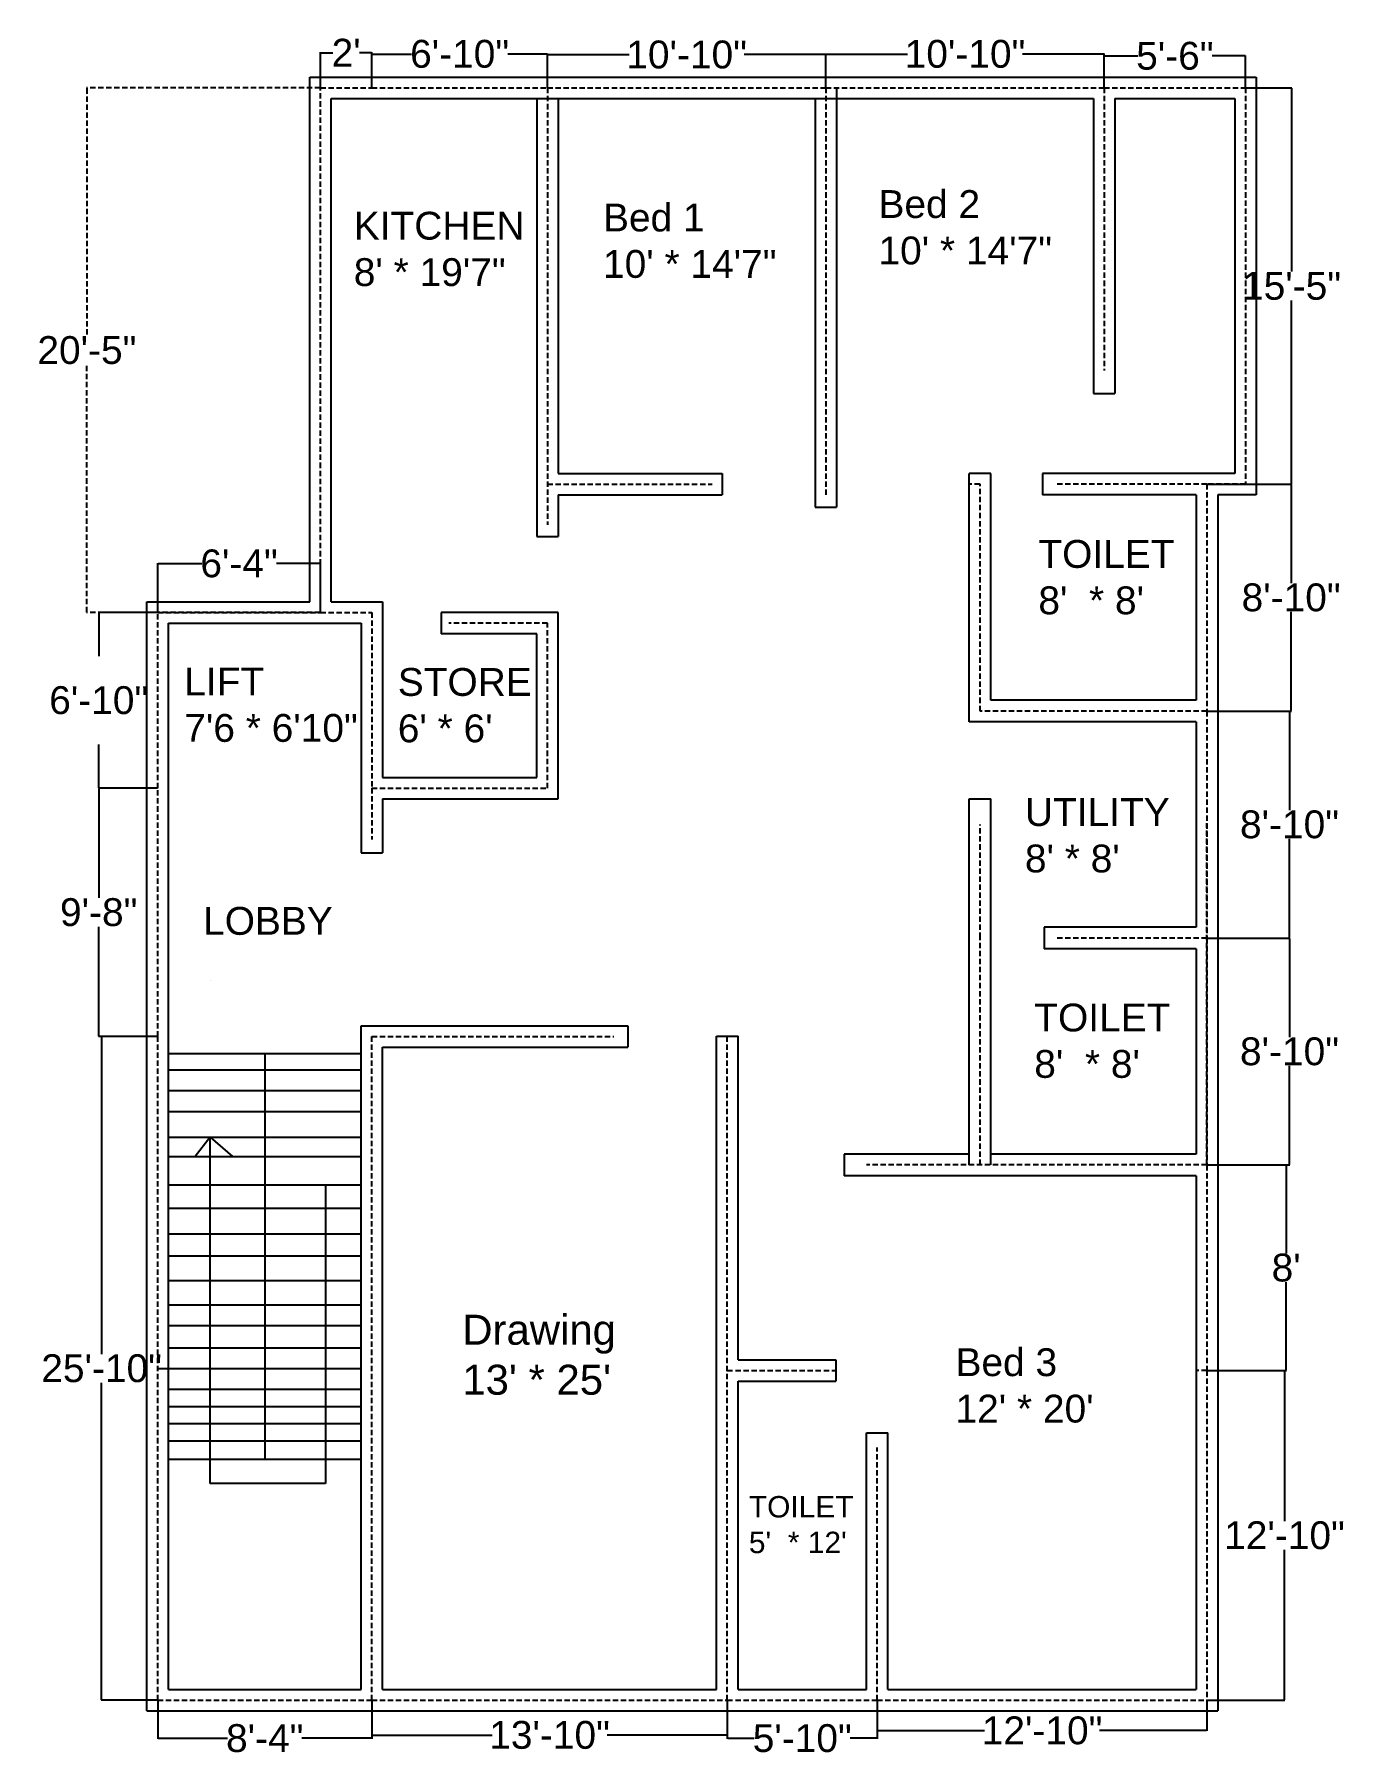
# Model space of a CAD drawing. Header units: feet. Extents: x 1021 to 1635, y 56 to 860.
import ezdxf

# ---------------------------------------------------------------- set-up
doc = ezdxf.new("R2010")
doc.units = ezdxf.units.FT
doc.header["$LTSCALE"] = 10
doc.header["$MEASUREMENT"] = 0
doc.linetypes.add('DASHED2', pattern=[0.375, 0.25, -0.125])
doc.styles.get("Standard").update_dxf_attribs({"font": 'arial.ttf'})
doc.dimstyles.get("Standard").update_dxf_attribs({"dimtxt": 0.18, "dimasz": 0.18, "dimexe": 0.18, "dimexo": 0.0625, "dimgap": 0.09, "dimtad": 0, "dimtih": 1, "dimtoh": 1, "dimdec": 0, "dimzin": 0, "dimdsep": 46, "dimlunit": 4, "dimtxsty": 'Standard', "dimcen": 0.09, "dimadec": 0, "dimazin": 0, "dimtfac": 31, "dimtdec": 0, "dimtofl": 0, "dimtmove": 0, "dimatfit": 3, "dimfxl": 1, "dimtolj": 1, "dimtzin": 0, "dimarcsym": 0})

# ---------------------------------------------------------------- blocks, each defined once
blk = doc.blocks.new('*D20')
at = {"color": 0, "linetype": 'Continuous', "lineweight": -2, "transparency": 16777216}
for p, q in [((1414.93, 81.77), (1414.93, 67.52)), ((1568.93, 81.77), (1568.93, 67.52)), ((1415.11, 67.7), (1465.07, 67.7)), ((1568.75, 67.7), (1518.79, 67.7))]:
    blk.add_line(p, q, dxfattribs=at)
at = {"color": 0, "linetype": 'Continuous', "transparency": 16777216}
for points in [[(1415.11, 67.73), (1415.11, 67.67), (1414.93, 67.7)], [(1568.75, 67.73), (1568.75, 67.67), (1568.93, 67.7)]]:
    blk.add_solid(points, dxfattribs=at)
at = {"layer": 'Defpoints', "color": 0, "linetype": 'Continuous', "transparency": 16777216}
for p in [(1414.93, 81.84), (1568.93, 81.84), (1414.93, 67.7)]:
    blk.add_point(p, dxfattribs=at)
at = {"color": 0, "linetype": 'Continuous', "transparency": 16777216, "insert": (1491.93, 67.7), "char_height": 13, "attachment_point": 5}
blk.add_mtext('\\A1;12\'-10"', dxfattribs=at)
blk = doc.blocks.new('*D21')
at = {"color": 0, "linetype": 'Continuous', "lineweight": -2, "transparency": 16777216}
for p, q in [((1344.93, 81.77), (1344.93, 63.91)), ((1414.93, 81.77), (1414.93, 63.91)), ((1345.11, 64.09), (1357.51, 64.09)), ((1414.75, 64.09), (1402.35, 64.09))]:
    blk.add_line(p, q, dxfattribs=at)
at = {"color": 0, "linetype": 'Continuous', "transparency": 16777216}
for points in [[(1345.11, 64.12), (1345.11, 64.06), (1344.93, 64.09)], [(1414.75, 64.12), (1414.75, 64.06), (1414.93, 64.09)]]:
    blk.add_solid(points, dxfattribs=at)
at = {"layer": 'Defpoints', "color": 0, "linetype": 'Continuous', "transparency": 16777216}
for p in [(1344.93, 81.84), (1414.93, 81.84), (1344.93, 64.09)]:
    blk.add_point(p, dxfattribs=at)
at = {"color": 0, "linetype": 'Continuous', "transparency": 16777216, "insert": (1379.93, 64.09), "char_height": 13, "attachment_point": 5}
blk.add_mtext('\\A1;5\'-10"', dxfattribs=at)
blk = doc.blocks.new('*D22')
at = {"color": 0, "linetype": 'Continuous', "lineweight": -2, "transparency": 16777216}
for p, q in [((1178.93, 81.77), (1178.93, 65.42)), ((1344.93, 81.77), (1344.93, 65.42)), ((1179.11, 65.6), (1235.07, 65.6)), ((1344.75, 65.6), (1288.79, 65.6))]:
    blk.add_line(p, q, dxfattribs=at)
at = {"color": 0, "linetype": 'Continuous', "transparency": 16777216}
for points in [[(1179.11, 65.63), (1179.11, 65.57), (1178.93, 65.6)], [(1344.75, 65.63), (1344.75, 65.57), (1344.93, 65.6)]]:
    blk.add_solid(points, dxfattribs=at)
at = {"layer": 'Defpoints', "color": 0, "linetype": 'Continuous', "transparency": 16777216}
for p in [(1178.93, 81.84), (1344.93, 81.84), (1178.93, 65.6)]:
    blk.add_point(p, dxfattribs=at)
at = {"color": 0, "linetype": 'Continuous', "transparency": 16777216, "insert": (1261.93, 65.6), "char_height": 13, "attachment_point": 5}
blk.add_mtext('\\A1;13\'-10"', dxfattribs=at)
blk = doc.blocks.new('*D23')
at = {"color": 0, "linetype": 'Continuous', "lineweight": -2, "transparency": 16777216}
for p, q in [((1078.93, 81.77), (1078.93, 63.91)), ((1178.93, 81.77), (1178.93, 63.91)), ((1079.11, 64.09), (1111.55, 64.09)), ((1178.75, 64.09), (1146.31, 64.09))]:
    blk.add_line(p, q, dxfattribs=at)
at = {"color": 0, "linetype": 'Continuous', "transparency": 16777216}
for points in [[(1079.11, 64.12), (1079.11, 64.06), (1078.93, 64.09)], [(1178.75, 64.12), (1178.75, 64.06), (1178.93, 64.09)]]:
    blk.add_solid(points, dxfattribs=at)
at = {"layer": 'Defpoints', "color": 0, "linetype": 'Continuous', "transparency": 16777216}
for p in [(1078.93, 81.84), (1178.93, 81.84), (1078.93, 64.09)]:
    blk.add_point(p, dxfattribs=at)
at = {"color": 0, "linetype": 'Continuous', "transparency": 16777216, "insert": (1128.93, 64.09), "char_height": 13, "attachment_point": 5}
blk.add_mtext('\\A1;8\'-4"', dxfattribs=at)
blk = doc.blocks.new('*D24')
at = {"color": 0, "linetype": 'Continuous', "lineweight": -2, "transparency": 16777216}
for p, q in [((1078.87, 391.84), (1052.58, 391.84)), ((1052.76, 391.66), (1052.76, 243.56)), ((1052.76, 82.02), (1052.76, 230.11)), ((1078.87, 81.84), (1052.58, 81.84))]:
    blk.add_line(p, q, dxfattribs=at)
at = {"color": 0, "linetype": 'Continuous', "transparency": 16777216}
for points in [[(1052.73, 391.66), (1052.79, 391.66), (1052.76, 391.84)], [(1052.73, 82.02), (1052.79, 82.02), (1052.76, 81.84)]]:
    blk.add_solid(points, dxfattribs=at)
at = {"layer": 'Defpoints', "color": 0, "linetype": 'Continuous', "transparency": 16777216}
for p in [(1052.76, 391.84), (1078.93, 391.84), (1078.93, 81.84)]:
    blk.add_point(p, dxfattribs=at)
at = {"color": 0, "linetype": 'Continuous', "transparency": 16777216, "insert": (1052.76, 236.84), "char_height": 13, "attachment_point": 5}
blk.add_mtext('\\A1;25\'-10"', dxfattribs=at)
blk = doc.blocks.new('*D25')
at = {"color": 0, "linetype": 'Continuous', "lineweight": -2, "transparency": 16777216}
for p, q in [((1078.87, 507.84), (1051.22, 507.84)), ((1051.4, 507.66), (1051.4, 456.56)), ((1051.4, 392.02), (1051.4, 443.11)), ((1078.87, 391.84), (1051.22, 391.84))]:
    blk.add_line(p, q, dxfattribs=at)
at = {"color": 0, "linetype": 'Continuous', "transparency": 16777216}
for points in [[(1051.37, 507.66), (1051.43, 507.66), (1051.4, 507.84)], [(1051.37, 392.02), (1051.43, 392.02), (1051.4, 391.84)]]:
    blk.add_solid(points, dxfattribs=at)
at = {"layer": 'Defpoints', "color": 0, "linetype": 'Continuous', "transparency": 16777216}
for p in [(1051.4, 507.84), (1078.93, 507.84), (1078.93, 391.84)]:
    blk.add_point(p, dxfattribs=at)
at = {"color": 0, "linetype": 'Continuous', "transparency": 16777216, "insert": (1051.4, 449.84), "char_height": 13, "attachment_point": 5}
blk.add_mtext('\\A1;9\'-8"', dxfattribs=at)
blk = doc.blocks.new('*D26')
at = {"color": 0, "linetype": 'Continuous', "lineweight": -2, "transparency": 16777216}
for p, q in [((1078.87, 589.84), (1051.22, 589.84)), ((1051.4, 589.66), (1051.4, 569.47)), ((1051.4, 508.02), (1051.4, 528.2)), ((1078.87, 507.84), (1051.22, 507.84))]:
    blk.add_line(p, q, dxfattribs=at)
at = {"color": 0, "linetype": 'Continuous', "transparency": 16777216}
for points in [[(1051.37, 589.66), (1051.43, 589.66), (1051.4, 589.84)], [(1051.37, 508.02), (1051.43, 508.02), (1051.4, 507.84)]]:
    blk.add_solid(points, dxfattribs=at)
at = {"layer": 'Defpoints', "color": 0, "linetype": 'Continuous', "transparency": 16777216}
for p in [(1051.4, 589.84), (1078.93, 589.84), (1078.93, 507.84)]:
    blk.add_point(p, dxfattribs=at)
at = {"color": 0, "linetype": 'Continuous', "transparency": 16777216, "insert": (1051.4, 548.84), "char_height": 13, "attachment_point": 5}
blk.add_mtext('\\A1;6\'-10"', dxfattribs=at)
blk = doc.blocks.new('*D27')
at = {"color": 0, "linetype": 'DASHED2', "lineweight": -2, "transparency": 16777216}
for p, q in [((1154.87, 834.84), (1045.71, 834.84)), ((1045.89, 834.66), (1045.89, 719.06)), ((1045.89, 590.02), (1045.89, 705.61)), ((1154.87, 589.84), (1045.71, 589.84))]:
    blk.add_line(p, q, dxfattribs=at)
at = {"color": 0, "linetype": 'DASHED2', "transparency": 16777216}
for points in [[(1045.86, 834.66), (1045.92, 834.66), (1045.89, 834.84)], [(1045.86, 590.02), (1045.92, 590.02), (1045.89, 589.84)]]:
    blk.add_solid(points, dxfattribs=at)
at = {"layer": 'Defpoints', "color": 0, "linetype": 'DASHED2', "transparency": 16777216}
for p in [(1045.89, 834.84), (1154.93, 834.84), (1154.93, 589.84)]:
    blk.add_point(p, dxfattribs=at)
at = {"color": 0, "linetype": 'DASHED2', "transparency": 16777216, "insert": (1045.89, 712.34), "char_height": 13, "attachment_point": 5}
blk.add_mtext('\\A1;20\'-5"', dxfattribs=at)
blk = doc.blocks.new('*D29')
at = {"color": 0, "linetype": 'Continuous', "lineweight": -2, "transparency": 16777216}
for p, q in [((1078.93, 589.9), (1078.93, 612.9)), ((1079.11, 612.72), (1099.53, 612.72)), ((1154.75, 612.72), (1134.34, 612.72)), ((1154.93, 589.9), (1154.93, 612.9))]:
    blk.add_line(p, q, dxfattribs=at)
at = {"color": 0, "linetype": 'Continuous', "transparency": 16777216}
for points in [[(1079.11, 612.75), (1079.11, 612.69), (1078.93, 612.72)], [(1154.75, 612.75), (1154.75, 612.69), (1154.93, 612.72)]]:
    blk.add_solid(points, dxfattribs=at)
at = {"layer": 'Defpoints', "color": 0, "linetype": 'Continuous', "transparency": 16777216}
for p in [(1154.93, 612.72), (1078.93, 589.84), (1154.93, 589.84)]:
    blk.add_point(p, dxfattribs=at)
at = {"color": 0, "linetype": 'Continuous', "transparency": 16777216, "insert": (1116.93, 612.72), "char_height": 13, "attachment_point": 5}
blk.add_mtext('\\A1;6\'-4"', dxfattribs=at)
blk = doc.blocks.new('*D30')
at = {"color": 0, "linetype": 'Continuous', "lineweight": -2, "transparency": 16777216}
for p, q in [((1154.93, 834.9), (1154.93, 851.47)), ((1155.11, 851.29), (1160.75, 851.29)), ((1178.75, 851.29), (1173.11, 851.29)), ((1178.93, 834.9), (1178.93, 851.47))]:
    blk.add_line(p, q, dxfattribs=at)
at = {"color": 0, "linetype": 'Continuous', "transparency": 16777216}
for points in [[(1155.11, 851.32), (1155.11, 851.26), (1154.93, 851.29)], [(1178.75, 851.32), (1178.75, 851.26), (1178.93, 851.29)]]:
    blk.add_solid(points, dxfattribs=at)
at = {"layer": 'Defpoints', "color": 0, "linetype": 'Continuous', "transparency": 16777216}
for p in [(1178.93, 851.29), (1154.93, 834.84), (1178.93, 834.84)]:
    blk.add_point(p, dxfattribs=at)
at = {"color": 0, "linetype": 'Continuous', "transparency": 16777216, "insert": (1166.93, 851.29), "char_height": 13, "attachment_point": 5}
blk.add_mtext("\\A1;2'", dxfattribs=at)
blk = doc.blocks.new('*D31')
at = {"color": 0, "linetype": 'Continuous', "lineweight": -2, "transparency": 16777216}
for p, q in [((1178.93, 834.9), (1178.93, 850.87)), ((1179.11, 850.69), (1197.48, 850.69)), ((1260.75, 850.69), (1242.39, 850.69)), ((1260.93, 834.9), (1260.93, 850.87))]:
    blk.add_line(p, q, dxfattribs=at)
at = {"color": 0, "linetype": 'Continuous', "transparency": 16777216}
for points in [[(1179.11, 850.72), (1179.11, 850.66), (1178.93, 850.69)], [(1260.75, 850.72), (1260.75, 850.66), (1260.93, 850.69)]]:
    blk.add_solid(points, dxfattribs=at)
at = {"layer": 'Defpoints', "color": 0, "linetype": 'Continuous', "transparency": 16777216}
for p in [(1260.93, 850.69), (1178.93, 834.84), (1260.93, 834.84)]:
    blk.add_point(p, dxfattribs=at)
at = {"color": 0, "linetype": 'Continuous', "transparency": 16777216, "insert": (1219.93, 850.69), "char_height": 13, "attachment_point": 5}
blk.add_mtext('\\A1;6\'-10"', dxfattribs=at)
blk = doc.blocks.new('*D32')
at = {"color": 0, "linetype": 'Continuous', "lineweight": -2, "transparency": 16777216}
for p, q in [((1260.93, 834.9), (1260.93, 850.56)), ((1261.11, 850.38), (1299.07, 850.38)), ((1390.75, 850.38), (1352.79, 850.38)), ((1390.93, 834.9), (1390.93, 850.56))]:
    blk.add_line(p, q, dxfattribs=at)
at = {"color": 0, "linetype": 'Continuous', "transparency": 16777216}
for points in [[(1261.11, 850.41), (1261.11, 850.35), (1260.93, 850.38)], [(1390.75, 850.41), (1390.75, 850.35), (1390.93, 850.38)]]:
    blk.add_solid(points, dxfattribs=at)
at = {"layer": 'Defpoints', "color": 0, "linetype": 'Continuous', "transparency": 16777216}
for p in [(1390.93, 850.38), (1260.93, 834.84), (1390.93, 834.84)]:
    blk.add_point(p, dxfattribs=at)
at = {"color": 0, "linetype": 'Continuous', "transparency": 16777216, "insert": (1325.93, 850.38), "char_height": 13, "attachment_point": 5}
blk.add_mtext('\\A1;10\'-10"', dxfattribs=at)
blk = doc.blocks.new('*D33')
at = {"color": 0, "linetype": 'Continuous', "lineweight": -2, "transparency": 16777216}
for p, q in [((1390.93, 834.9), (1390.93, 850.87)), ((1391.11, 850.69), (1429.07, 850.69)), ((1520.75, 850.69), (1482.79, 850.69)), ((1520.93, 834.9), (1520.93, 850.87))]:
    blk.add_line(p, q, dxfattribs=at)
at = {"color": 0, "linetype": 'Continuous', "transparency": 16777216}
for points in [[(1391.11, 850.72), (1391.11, 850.66), (1390.93, 850.69)], [(1520.75, 850.72), (1520.75, 850.66), (1520.93, 850.69)]]:
    blk.add_solid(points, dxfattribs=at)
at = {"layer": 'Defpoints', "color": 0, "linetype": 'Continuous', "transparency": 16777216}
for p in [(1520.93, 850.69), (1390.93, 834.84), (1520.93, 834.84)]:
    blk.add_point(p, dxfattribs=at)
at = {"color": 0, "linetype": 'Continuous', "transparency": 16777216, "insert": (1455.93, 850.69), "char_height": 13, "attachment_point": 5}
blk.add_mtext('\\A1;10\'-10"', dxfattribs=at)
blk = doc.blocks.new('*D34')
at = {"color": 0, "linetype": 'Continuous', "lineweight": -2, "transparency": 16777216}
for p, q in [((1520.93, 834.9), (1520.93, 849.96)), ((1521.11, 849.78), (1536.56, 849.78)), ((1586.75, 849.78), (1571.3, 849.78)), ((1586.93, 834.9), (1586.93, 849.96))]:
    blk.add_line(p, q, dxfattribs=at)
at = {"color": 0, "linetype": 'Continuous', "transparency": 16777216}
for points in [[(1521.11, 849.81), (1521.11, 849.75), (1520.93, 849.78)], [(1586.75, 849.81), (1586.75, 849.75), (1586.93, 849.78)]]:
    blk.add_solid(points, dxfattribs=at)
at = {"layer": 'Defpoints', "color": 0, "linetype": 'Continuous', "transparency": 16777216}
for p in [(1586.93, 849.78), (1520.93, 834.84), (1586.93, 834.84)]:
    blk.add_point(p, dxfattribs=at)
at = {"color": 0, "linetype": 'Continuous', "transparency": 16777216, "insert": (1553.93, 849.78), "char_height": 13, "attachment_point": 5}
blk.add_mtext('\\A1;5\'-6"', dxfattribs=at)
blk = doc.blocks.new('*D35')
at = {"color": 0, "linetype": 'Continuous', "lineweight": -2, "transparency": 16777216}
for p, q in [((1586.99, 834.84), (1608.61, 834.84)), ((1608.43, 834.66), (1608.43, 749.06)), ((1608.43, 650.02), (1608.43, 735.61)), ((1586.99, 649.84), (1608.61, 649.84))]:
    blk.add_line(p, q, dxfattribs=at)
at = {"color": 0, "linetype": 'Continuous', "transparency": 16777216}
for points in [[(1608.4, 834.66), (1608.46, 834.66), (1608.43, 834.84)], [(1608.4, 650.02), (1608.46, 650.02), (1608.43, 649.84)]]:
    blk.add_solid(points, dxfattribs=at)
at = {"layer": 'Defpoints', "color": 0, "linetype": 'Continuous', "transparency": 16777216}
for p in [(1586.93, 834.84), (1586.93, 649.84), (1608.43, 649.84)]:
    blk.add_point(p, dxfattribs=at)
at = {"color": 0, "linetype": 'Continuous', "transparency": 16777216, "insert": (1608.43, 742.34), "char_height": 13, "attachment_point": 5}
blk.add_mtext('\\A1;15\'-5"', dxfattribs=at)
blk = doc.blocks.new('*D36')
at = {"color": 0, "linetype": 'Continuous', "lineweight": -2, "transparency": 16777216}
for p, q in [((1568.99, 649.84), (1608.4, 649.84)), ((1608.22, 649.66), (1608.22, 603.56)), ((1608.22, 544.02), (1608.22, 590.11)), ((1568.99, 543.84), (1608.4, 543.84))]:
    blk.add_line(p, q, dxfattribs=at)
at = {"color": 0, "linetype": 'Continuous', "transparency": 16777216}
for points in [[(1608.19, 649.66), (1608.25, 649.66), (1608.22, 649.84)], [(1608.19, 544.02), (1608.25, 544.02), (1608.22, 543.84)]]:
    blk.add_solid(points, dxfattribs=at)
at = {"layer": 'Defpoints', "color": 0, "linetype": 'Continuous', "transparency": 16777216}
for p in [(1568.93, 649.84), (1568.93, 543.84), (1608.22, 543.84)]:
    blk.add_point(p, dxfattribs=at)
at = {"color": 0, "linetype": 'Continuous', "transparency": 16777216, "insert": (1608.22, 596.84), "char_height": 13, "attachment_point": 5}
blk.add_mtext('\\A1;8\'-10"', dxfattribs=at)
blk = doc.blocks.new('*D37')
at = {"color": 0, "linetype": 'Continuous', "lineweight": -2, "transparency": 16777216}
for p, q in [((1568.99, 543.84), (1607.64, 543.84)), ((1607.46, 543.66), (1607.46, 497.56)), ((1607.46, 438.02), (1607.46, 484.11)), ((1568.99, 437.84), (1607.64, 437.84))]:
    blk.add_line(p, q, dxfattribs=at)
at = {"color": 0, "linetype": 'Continuous', "transparency": 16777216}
for points in [[(1607.43, 543.66), (1607.49, 543.66), (1607.46, 543.84)], [(1607.43, 438.02), (1607.49, 438.02), (1607.46, 437.84)]]:
    blk.add_solid(points, dxfattribs=at)
at = {"layer": 'Defpoints', "color": 0, "linetype": 'Continuous', "transparency": 16777216}
for p in [(1568.93, 543.84), (1568.93, 437.84), (1607.46, 437.84)]:
    blk.add_point(p, dxfattribs=at)
at = {"color": 0, "linetype": 'Continuous', "transparency": 16777216, "insert": (1607.46, 490.84), "char_height": 13, "attachment_point": 5}
blk.add_mtext('\\A1;8\'-10"', dxfattribs=at)
blk = doc.blocks.new('*D38')
at = {"color": 0, "linetype": 'Continuous', "lineweight": -2, "transparency": 16777216}
for p, q in [((1568.99, 437.84), (1607.64, 437.84)), ((1607.46, 437.66), (1607.46, 391.56)), ((1607.46, 332.02), (1607.46, 378.11)), ((1568.99, 331.84), (1607.64, 331.84))]:
    blk.add_line(p, q, dxfattribs=at)
at = {"color": 0, "linetype": 'Continuous', "transparency": 16777216}
for points in [[(1607.43, 437.66), (1607.49, 437.66), (1607.46, 437.84)], [(1607.43, 332.02), (1607.49, 332.02), (1607.46, 331.84)]]:
    blk.add_solid(points, dxfattribs=at)
at = {"layer": 'Defpoints', "color": 0, "linetype": 'Continuous', "transparency": 16777216}
for p in [(1568.93, 437.84), (1568.93, 331.84), (1607.46, 331.84)]:
    blk.add_point(p, dxfattribs=at)
at = {"color": 0, "linetype": 'Continuous', "transparency": 16777216, "insert": (1607.46, 384.84), "char_height": 13, "attachment_point": 5}
blk.add_mtext('\\A1;8\'-10"', dxfattribs=at)
blk = doc.blocks.new('*D39')
at = {"color": 0, "linetype": 'Continuous', "lineweight": -2, "transparency": 16777216}
for p, q in [((1568.99, 331.84), (1606.08, 331.84)), ((1605.9, 331.66), (1605.9, 290.56)), ((1605.9, 236.02), (1605.9, 277.11)), ((1568.99, 235.84), (1606.08, 235.84))]:
    blk.add_line(p, q, dxfattribs=at)
at = {"color": 0, "linetype": 'Continuous', "transparency": 16777216}
for points in [[(1605.87, 331.66), (1605.93, 331.66), (1605.9, 331.84)], [(1605.87, 236.02), (1605.93, 236.02), (1605.9, 235.84)]]:
    blk.add_solid(points, dxfattribs=at)
at = {"layer": 'Defpoints', "color": 0, "linetype": 'Continuous', "transparency": 16777216}
for p in [(1568.93, 331.84), (1568.93, 235.84), (1605.9, 235.84)]:
    blk.add_point(p, dxfattribs=at)
at = {"color": 0, "linetype": 'Continuous', "transparency": 16777216, "insert": (1605.9, 283.84), "char_height": 13, "attachment_point": 5}
blk.add_mtext("\\A1;8'", dxfattribs=at)
blk = doc.blocks.new('*D40')
at = {"color": 0, "linetype": 'Continuous', "lineweight": -2, "transparency": 16777216}
for p, q in [((1568.99, 235.84), (1605.31, 235.84)), ((1605.13, 235.66), (1605.13, 165.56)), ((1605.13, 82.02), (1605.13, 152.11)), ((1568.99, 81.84), (1605.31, 81.84))]:
    blk.add_line(p, q, dxfattribs=at)
at = {"color": 0, "linetype": 'Continuous', "transparency": 16777216}
for points in [[(1605.1, 235.66), (1605.16, 235.66), (1605.13, 235.84)], [(1605.1, 82.02), (1605.16, 82.02), (1605.13, 81.84)]]:
    blk.add_solid(points, dxfattribs=at)
at = {"layer": 'Defpoints', "color": 0, "linetype": 'Continuous', "transparency": 16777216}
for p in [(1568.93, 235.84), (1568.93, 81.84), (1605.13, 81.84)]:
    blk.add_point(p, dxfattribs=at)
at = {"color": 0, "linetype": 'Continuous', "transparency": 16777216, "insert": (1605.13, 158.84), "char_height": 13, "attachment_point": 5}
blk.add_mtext('\\A1;12\'-10"', dxfattribs=at)

msp = doc.modelspace()

# ---------------------------------------------------------------- linework, layer by layer
at = {"linetype": 'ByBlock'}
for p, q in [((1149.93, 839.84), (1591.93, 839.84)), ((1149.93, 594.84), (1149.93, 839.84)), ((1591.93, 839.84), (1591.93, 644.84)), ((1159.93, 829.84), (1515.93, 829.84)), ((1159.93, 594.84), (1159.93, 829.84)), ((1525.93, 829.84), (1581.93, 829.84)), ((1581.93, 829.84), (1581.93, 654.84)), ((1581.93, 654.84), (1563.93, 654.84)), ((1563.93, 644.84), (1563.93, 548.84)), ((1591.93, 644.84), (1573.93, 644.84)), ((1573.93, 644.84), (1573.93, 76.84)), ((1073.93, 594.84), (1149.93, 594.84)), ((1073.93, 76.84), (1073.93, 594.84)), ((1159.93, 594.84), (1183.93, 594.84)), ((1183.93, 594.84), (1183.93, 512.84)), ((1265.93, 589.84), (1211.31, 589.84)), ((1265.93, 502.84), (1265.93, 589.84)), ((1083.93, 584.84), (1173.93, 584.84)), ((1083.93, 86.84), (1083.93, 584.84)), ((1173.93, 584.84), (1173.93, 477.59)), ((1255.93, 579.84), (1211.31, 579.84)), ((1255.93, 512.84), (1255.93, 579.84)), ((1563.93, 538.84), (1563.93, 442.84)), ((1183.93, 512.84), (1255.93, 512.84)), ((1183.93, 502.84), (1183.93, 477.59)), ((1183.93, 502.84), (1265.93, 502.84)), ((1457.93, 331.84), (1457.93, 502.9)), ((1467.93, 331.84), (1467.93, 502.9)), ((1563.93, 442.84), (1492.87, 442.84)), ((1563.93, 432.84), (1492.87, 432.84)), ((1563.93, 432.84), (1563.93, 336.84)), ((1173.93, 396.84), (1298.46, 396.84)), ((1173.93, 86.84), (1173.93, 391.84)), ((1183.93, 86.84), (1183.93, 386.84)), ((1183.93, 386.84), (1298.46, 386.84)), ((1457.93, 336.84), (1399.55, 336.84)), ((1563.93, 336.84), (1467.93, 336.84)), ((1563.93, 326.84), (1399.55, 326.84)), ((1563.93, 326.84), (1563.93, 86.84)), ((1083.93, 86.84), (1173.93, 86.84)), ((1183.93, 86.84), (1339.93, 86.84)), ((1349.93, 86.84), (1409.93, 86.84)), ((1419.93, 86.84), (1563.93, 86.84)), ((1073.93, 76.84), (1573.93, 76.84))]:
    msp.add_line(p, q, dxfattribs=at)
at = {"linetype": 'DASHED2'}
for p, q in [((1154.93, 589.84), (1154.93, 834.84)), ((1154.93, 834.84), (1178.93, 834.84)), ((1178.93, 834.84), (1260.93, 834.84)), ((1260.93, 834.84), (1390.93, 834.84)), ((1260.93, 834.84), (1260.93, 630.84)), ((1390.93, 834.84), (1520.93, 834.84)), ((1390.93, 834.84), (1390.93, 644.84)), ((1520.93, 834.84), (1586.93, 834.84)), ((1520.93, 834.84), (1520.93, 702.84)), ((1586.93, 834.84), (1586.93, 649.84)), ((1591.93, 834.84), (1591.93, 649.84)), ((1260.93, 649.84), (1337.93, 649.84)), ((1462.93, 649.84), (1457.93, 649.84)), ((1457.93, 543.84), (1457.93, 649.84)), ((1462.93, 543.84), (1462.93, 649.84)), ((1568.93, 649.84), (1497.93, 649.84)), ((1586.93, 649.84), (1568.93, 649.84)), ((1568.93, 649.84), (1568.93, 543.84)), ((1586.93, 644.84), (1573.93, 644.84)), ((1078.93, 507.84), (1078.93, 589.84)), ((1078.93, 589.84), (1154.93, 589.84)), ((1078.93, 589.84), (1154.93, 589.84)), ((1154.93, 589.84), (1178.93, 589.84)), ((1178.93, 589.84), (1178.93, 507.84)), ((1183.93, 589.84), (1183.93, 512.84)), ((1183.93, 589.84), (1183.93, 512.84)), ((1260.93, 584.84), (1214.93, 584.84)), ((1260.93, 507.84), (1260.93, 584.84)), ((1568.93, 543.84), (1462.93, 543.84)), ((1568.93, 543.84), (1568.93, 437.84)), ((1078.93, 391.84), (1078.93, 507.84)), ((1178.93, 507.84), (1260.93, 507.84)), ((1178.93, 507.84), (1178.93, 483.84)), ((1183.93, 512.84), (1255.93, 512.84)), ((1462.93, 437.84), (1462.93, 490.84)), ((1568.93, 331.84), (1568.93, 491.42)), ((1457.93, 331.84), (1457.93, 437.84)), ((1462.93, 331.84), (1462.93, 437.84)), ((1568.93, 437.84), (1497.93, 437.84)), ((1568.93, 437.84), (1568.93, 331.84)), ((1178.93, 396.84), (1291.93, 396.84)), ((1178.93, 396.84), (1291.93, 396.84)), ((1178.93, 396.84), (1291.93, 396.84)), ((1178.93, 396.84), (1291.93, 396.84)), ((1178.93, 396.84), (1291.93, 396.84)), ((1178.93, 396.84), (1291.93, 396.84)), ((1178.93, 396.84), (1291.93, 396.84)), ((1078.93, 81.84), (1078.93, 391.84)), ((1178.93, 81.84), (1178.93, 391.84)), ((1178.93, 391.84), (1291.93, 391.84)), ((1178.93, 391.84), (1291.93, 391.84)), ((1178.93, 391.84), (1291.93, 391.84)), ((1344.93, 81.84), (1344.93, 391.84)), ((1568.93, 331.84), (1409.93, 331.84)), ((1568.93, 331.84), (1568.93, 235.84)), ((1344.93, 235.84), (1395.58, 235.84)), ((1349.93, 240.84), (1395.58, 240.84)), ((1568.93, 235.84), (1563.93, 235.84)), ((1568.93, 235.84), (1568.93, 81.84)), ((1414.93, 81.84), (1414.93, 199.84)), ((1078.93, 81.84), (1178.93, 81.84)), ((1178.93, 81.84), (1344.93, 81.84)), ((1344.93, 81.84), (1414.93, 81.84)), ((1414.93, 81.84), (1568.93, 81.84))]:
    msp.add_line(p, q, dxfattribs=at)
at = {"linetype": 'Continuous'}
for p, q in [((1255.93, 829.84), (1255.93, 625.42)), ((1265.93, 829.84), (1265.93, 654.84)), ((1385.93, 829.84), (1385.93, 639.05)), ((1395.93, 834.84), (1395.93, 639.05)), ((1515.93, 829.84), (1515.93, 692.06)), ((1525.93, 829.84), (1525.93, 692.06)), ((1515.93, 692.06), (1525.93, 692.06)), ((1265.93, 654.84), (1342.52, 654.84)), ((1342.52, 654.84), (1342.52, 644.84)), ((1457.93, 538.84), (1457.93, 654.84)), ((1467.93, 654.84), (1457.93, 654.84)), ((1467.93, 548.84), (1467.93, 654.84)), ((1568.93, 654.84), (1492.07, 654.84)), ((1492.07, 654.84), (1492.07, 644.84)), ((1265.93, 644.84), (1342.52, 644.84)), ((1265.93, 644.84), (1265.93, 625.42)), ((1563.93, 644.84), (1492.07, 644.84)), ((1385.93, 639.05), (1395.93, 639.05)), ((1255.93, 625.42), (1265.93, 625.42)), ((1211.31, 589.84), (1211.31, 579.84)), ((1563.93, 548.84), (1467.93, 548.84)), ((1563.93, 538.84), (1457.93, 538.84)), ((1457.93, 502.9), (1467.93, 502.9)), ((1173.93, 477.59), (1183.93, 477.59)), ((1492.87, 442.84), (1492.87, 432.84)), ((1103.38, 417.77), (1103.38, 417.77)), ((1173.93, 391.84), (1173.93, 396.84)), ((1298.46, 396.84), (1298.46, 386.84)), ((1339.93, 86.84), (1339.93, 392.05)), ((1339.93, 392.05), (1349.93, 392.05)), ((1349.93, 240.84), (1349.93, 392.05)), ((1083.93, 383.92), (1173.93, 383.92)), ((1128.93, 383.92), (1128.93, 194.49)), ((1083.93, 376.28), (1173.93, 376.28)), ((1083.93, 366.57), (1173.93, 366.57)), ((1083.93, 356.85), (1173.93, 356.85)), ((1083.93, 344.84), (1173.93, 344.84)), ((1103.38, 344.84), (1096.48, 335.84)), ((1103.38, 183.06), (1103.38, 344.84)), ((1103.38, 344.84), (1113.81, 335.84)), ((1083.93, 335.84), (1173.93, 335.84)), ((1399.55, 336.84), (1399.55, 326.84)), ((1083.93, 322.55), (1173.93, 322.55)), ((1157.37, 322.55), (1157.37, 183.06)), ((1083.93, 311.68), (1173.93, 311.68)), ((1083.93, 299.68), (1173.93, 299.68)), ((1083.93, 289.39), (1173.93, 289.39)), ((1083.93, 277.95), (1173.93, 277.95)), ((1083.93, 266.52), (1173.93, 266.52)), ((1083.93, 256.8), (1173.93, 256.8)), ((1083.93, 246.51), (1173.93, 246.51)), ((1078.93, 236.84), (1173.93, 236.84)), ((1078.93, 236.84), (1173.93, 236.84)), ((1349.93, 240.84), (1395.58, 240.84)), ((1395.58, 240.84), (1395.58, 230.84)), ((1083.93, 227.07), (1173.93, 227.07)), ((1349.93, 86.84), (1349.93, 230.84)), ((1349.93, 230.84), (1395.58, 230.84)), ((1083.93, 219.07), (1173.93, 219.07)), ((1083.93, 211.07), (1173.93, 211.07)), ((1083.93, 203.06), (1173.93, 203.06)), ((1409.93, 86.84), (1409.93, 206.68)), ((1409.93, 206.68), (1419.93, 206.68)), ((1419.93, 86.84), (1419.93, 206.68)), ((1083.93, 194.49), (1173.93, 194.49)), ((1157.37, 183.06), (1103.38, 183.06))]:
    msp.add_line(p, q, dxfattribs=at)

# ---------------------------------------------------------------- texts
at = {"linetype": 'Continuous', "attachment_point": 1}
for s, width, insert, char_height in [('Bed 1\\P10\' * 14\'7"', 94.0092, (1286.89, 780.82), 13), ('Bed 2\\P10\' * 14\'7"', 94.0092, (1415.53, 787.11), 13), ('KITCHEN\\P8\' * 19\'7"', 96, (1170.5, 777), 13), ("TOILET\\P8'  * 8'", 96, (1490.19, 623.71), 13), ('LIFT\\P7\'6 * 6\'10"', 90, (1091.35, 564.13), 13), ("STORE\\P6' * 6'", 61.4907, (1191.05, 563.92), 13), ("UTILITY\\P8' * 8'", 84.5315, (1483.9, 503.15), 13), ('LOBBY', 115.3495, (1100.14, 452.34), 13), ("TOILET\\P8'  * 8'", 96, (1488.27, 407.21), 13), ("Drawing \\P13' * 25'", 122.6201, (1221.19, 261.89), 14), ("Bed 3\\P12' * 20'", 94.0092, (1451.49, 246.23), 13), ("TOILET\\P5'  * 12'", 96, (1354.99, 177.23), 10)]:
    msp.add_mtext_dynamic_manual_height_columns(s, width=width, gutter_width=1, heights=[0], dxfattribs=dict(at, insert=insert, char_height=char_height))

# ---------------------------------------------------------------- dimensions: what is measured, and where the dimension line sits
at = {"linetype": 'Continuous'}
for base, p1, p2, picture, middle in [((1178.93, 851.29), (1154.93, 834.84), (1178.93, 834.84), '*D30', (1166.93, 851.29)), ((1260.93, 850.69), (1178.93, 834.84), (1260.93, 834.84), '*D31', (1219.93, 850.69)), ((1390.93, 850.38), (1260.93, 834.84), (1390.93, 834.84), '*D32', (1325.93, 850.38)), ((1520.93, 850.69), (1390.93, 834.84), (1520.93, 834.84), '*D33', (1455.93, 850.69)), ((1586.93, 849.78), (1520.93, 834.84), (1586.93, 834.84), '*D34', (1553.93, 849.78)), ((1154.93, 612.72), (1078.93, 589.84), (1154.93, 589.84), '*D29', (1116.93, 612.72)), ((1078.93, 64.09), (1178.93, 81.84), (1078.93, 81.84), '*D23', (1128.93, 64.09)), ((1178.93, 65.6), (1344.93, 81.84), (1178.93, 81.84), '*D22', (1261.93, 65.6)), ((1344.93, 64.09), (1414.93, 81.84), (1344.93, 81.84), '*D21', (1379.93, 64.09)), ((1414.93, 67.7), (1568.93, 81.84), (1414.93, 81.84), '*D20', (1491.93, 67.7))]:
    dim = msp.add_linear_dim(base=base, p1=p1, p2=p2, dimstyle='Standard', override={"dimtxt": 13}, dxfattribs=at)
    dim.commit()
    dim.dimension.update_dxf_attribs({"geometry": picture, "text_midpoint": middle})
at = {"linetype": 'DASHED2'}
dim = msp.add_linear_dim(base=(1045.89, 834.84), p1=(1154.93, 589.84), p2=(1154.93, 834.84), angle=90, dimstyle='Standard', override={"dimtxt": 13}, dxfattribs=at)
dim.commit()
dim.dimension.update_dxf_attribs({"geometry": '*D27', "text_midpoint": (1045.89, 712.34)})
at = {"linetype": 'Continuous'}
for base, p1, p2, override, picture, middle in [((1608.43, 649.84), (1586.93, 834.84), (1586.93, 649.84), {"dimtxt": 13}, '*D35', (1608.43, 742.34)), ((1608.22, 543.84), (1568.93, 649.84), (1568.93, 543.84), {"dimtxt": 13}, '*D36', (1608.22, 596.84)), ((1051.4, 589.84), (1078.93, 507.84), (1078.93, 589.84), {"dimtxt": 13, "dimgap": 14}, '*D26', (1051.4, 548.84)), ((1607.46, 437.84), (1568.93, 543.84), (1568.93, 437.84), {"dimtxt": 13}, '*D37', (1607.46, 490.84)), ((1051.4, 507.84), (1078.93, 391.84), (1078.93, 507.84), {"dimtxt": 13}, '*D25', (1051.4, 449.84)), ((1607.46, 331.84), (1568.93, 437.84), (1568.93, 331.84), {"dimtxt": 13}, '*D38', (1607.46, 384.84)), ((1052.76, 391.84), (1078.93, 81.84), (1078.93, 391.84), {"dimtxt": 13}, '*D24', (1052.76, 236.84)), ((1605.9, 235.84), (1568.93, 331.84), (1568.93, 235.84), {"dimtxt": 13}, '*D39', (1605.9, 283.84)), ((1605.13, 81.84), (1568.93, 235.84), (1568.93, 81.84), {"dimtxt": 13}, '*D40', (1605.13, 158.84))]:
    dim = msp.add_linear_dim(base=base, p1=p1, p2=p2, angle=90, dimstyle='Standard', override=override, dxfattribs=at)
    dim.commit()
    dim.dimension.update_dxf_attribs({"geometry": picture, "text_midpoint": middle})

doc.saveas('drawing.dxf')
